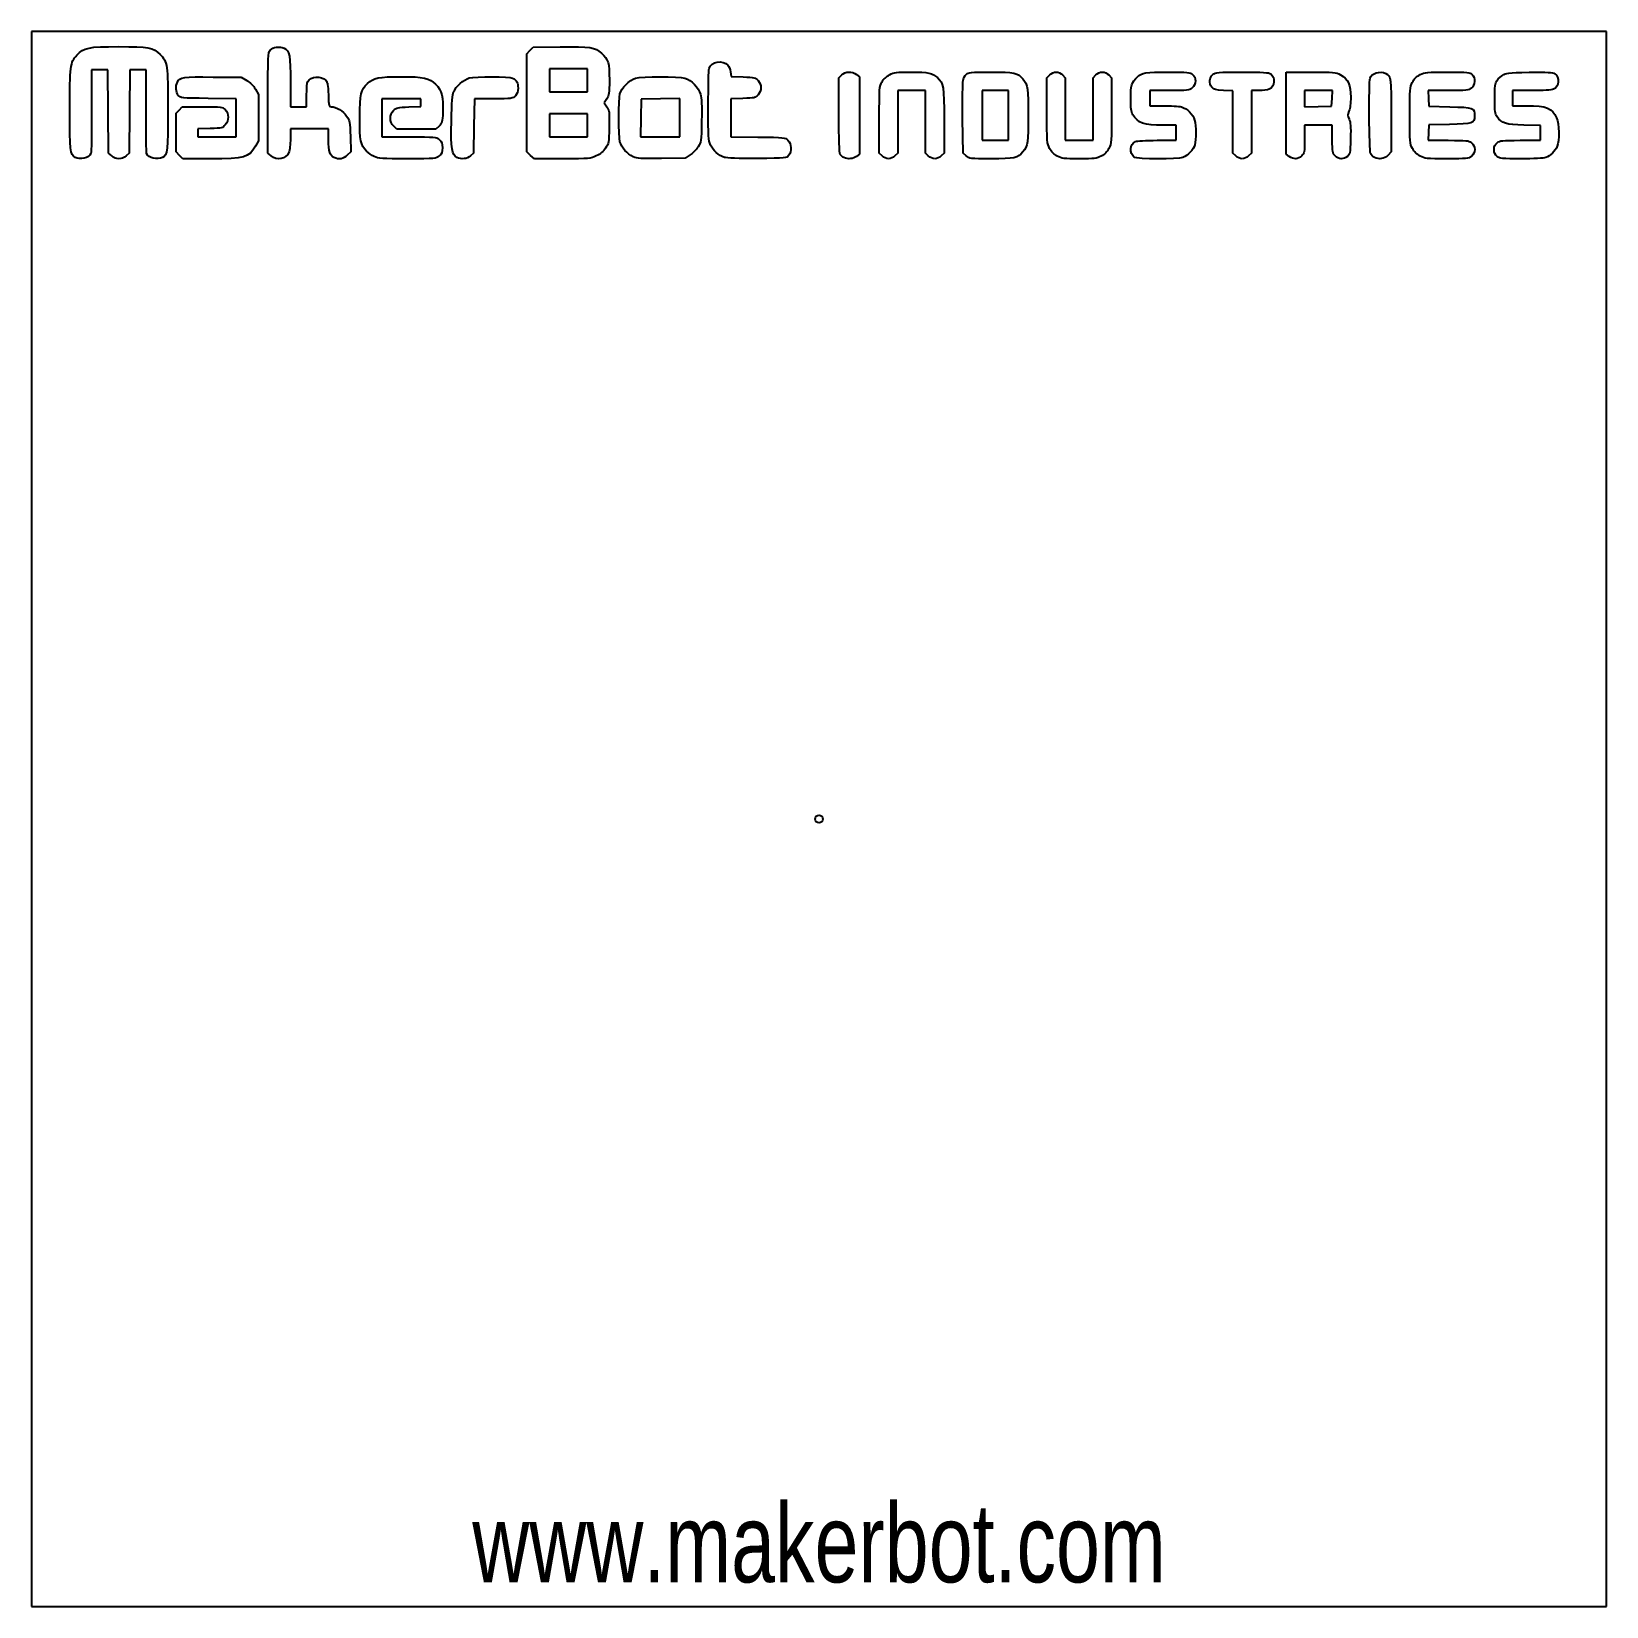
# Model space of a CAD drawing. Header units: millimetres. Extents: x 0 to 100, y 0 to 100.
import ezdxf

# ---------------------------------------------------------------- set-up
doc = ezdxf.new("R2010")
doc.units = ezdxf.units.MM
doc.layers.get('0').update_dxf_attribs({"linetype": 'CONTINUOUS', "lineweight": 25, "true_color": 0x000000})
doc.layers.add('Text', color=4, linetype='CONTINUOUS', true_color=0x00ffff)
doc.styles.get("Standard").update_dxf_attribs({"font": 'txt', "width": 0.75})

msp = doc.modelspace()

# ---------------------------------------------------------------- linework, layer by layer
for p, q in [((100, 100), (0, 100)), ((0, 100), (0, 0)), ((100, 0), (100, 100)), ((0, 0), (100, 0))]:
    msp.add_line(p, q)
at = {"layer": 'Text'}
for p, q in [((31.85, 99), (33.57, 99.02)), ((31.45, 98.59), (31.65, 98.8)), ((31.45, 95.47), (31.45, 98.59)), ((31.65, 98.8), (31.85, 99)), ((4.33, 97.57), (3.82, 97.57)), ((3.82, 97.57), (3.82, 94.97)), ((4.84, 97.57), (4.33, 97.57)), ((4.86, 94.92), (4.84, 97.57)), ((6.25, 97.57), (6.23, 94.92)), ((6.76, 97.57), (6.25, 97.57)), ((7.27, 97.57), (6.76, 97.57)), ((7.27, 94.97), (7.27, 97.57)), ((11.53, 97.11), (13.32, 97.09)), ((13.32, 97.09), (13.67, 96.89)), ((34.09, 97.64), (32.88, 97.64)), ((32.88, 97.64), (32.88, 96.91)), ((35.3, 97.64), (34.09, 97.64)), ((35.3, 96.91), (35.3, 97.64)), ((44.38, 97.43), (44.42, 97.14)), ((44.42, 97.14), (45.18, 97.12)), ((51.26, 97.06), (51.44, 97.24)), ((51.26, 94.71), (51.26, 97.06)), ((52.39, 97.27), (52.58, 97.12)), ((52.58, 97.12), (52.58, 94.67)), ((64.47, 97.06), (64.65, 97.24)), ((64.47, 94.98), (64.47, 97.06)), ((65.46, 97.24), (65.64, 97.06)), ((65.64, 97.06), (65.64, 95.08)), ((67.4, 97.06), (67.58, 97.24)), ((67.4, 95.08), (67.4, 97.06)), ((68.4, 97.24), (68.58, 97.06)), ((68.58, 97.06), (68.58, 94.98)), ((79.66, 94.82), (79.66, 97.42)), ((79.66, 97.42), (81.22, 97.42)), ((14.22, 96.34), (14.42, 95.99)), ((16.44, 96.74), (16.44, 95.22)), ((32.88, 96.91), (32.88, 96.17)), ((32.88, 96.17), (34.09, 96.17)), ((34.09, 96.17), (35.3, 96.17)), ((35.3, 96.17), (35.3, 96.91)), ((35.3, 96.91), (35.3, 96.91)), ((55.88, 96.25), (55, 96.25)), ((55, 96.25), (55, 94.26)), ((56.76, 96.25), (55.88, 96.25)), ((56.76, 94.26), (56.76, 96.25)), ((61.2, 96.25), (60.36, 96.25)), ((60.36, 96.25), (60.36, 94.67)), ((62.04, 96.25), (61.2, 96.25)), ((62.04, 94.67), (62.04, 96.25)), ((72.24, 96.25), (71, 96.25)), ((71, 96.25), (71, 95.77)), ((76.28, 96.23), (75.69, 96.26)), ((76.28, 94.26), (76.28, 96.23)), ((77.93, 96.25), (77.45, 96.25)), ((77.45, 96.25), (77.45, 94.26)), ((81.71, 96.25), (80.83, 96.25)), ((80.83, 96.25), (80.83, 95.73)), ((82.6, 96.25), (81.71, 96.25)), ((82.58, 95.75), (82.6, 96.25)), ((89.95, 96.25), (88.67, 96.25)), ((88.67, 96.25), (88.7, 95.75)), ((95.24, 96.25), (94.04, 96.25)), ((94.04, 96.25), (94.04, 95.77)), ((9.18, 94.81), (9.37, 95.01)), ((9.37, 95.01), (9.57, 95.22)), ((9.57, 95.22), (10.84, 95.22)), ((12.99, 95.73), (11.22, 95.75)), ((12.99, 94.52), (12.99, 95.73)), ((14.42, 95.99), (14.42, 94.52)), ((15.01, 92.27), (15.01, 95.46)), ((16.44, 95.22), (16.95, 95.22)), ((16.95, 95.22), (17.47, 95.22)), ((17.47, 95.22), (17.47, 95.96)), ((23.48, 95.73), (22.24, 95.73)), ((22.24, 95.73), (22.24, 94.52)), ((24.73, 95.73), (23.48, 95.73)), ((23.96, 95.21), (24.73, 95.23)), ((24.73, 95.48), (24.73, 95.73)), ((24.73, 95.23), (24.73, 95.48)), ((28.12, 95.73), (28.09, 94)), ((29.33, 95.73), (28.12, 95.73)), ((31.45, 92.35), (31.45, 95.47)), ((36.52, 95.73), (36.36, 95.48)), ((36.36, 95.48), (36.53, 95.22)), ((38.71, 95.7), (38.69, 94.51)), ((39.94, 95.72), (38.71, 95.7)), ((41.17, 95.74), (39.94, 95.72)), ((41.17, 94.53), (41.17, 95.74)), ((45.17, 95.75), (44.4, 95.72)), ((44.4, 95.72), (44.4, 94.52)), ((65.64, 95.08), (65.64, 93.09)), ((67.4, 93.09), (67.4, 95.08)), ((71, 95.77), (71, 95.29)), ((71, 95.29), (71.86, 95.29)), ((80.83, 95.73), (80.83, 95.22)), ((80.83, 95.22), (81.69, 95.24)), ((81.69, 95.24), (82.55, 95.26)), ((82.55, 95.26), (82.58, 95.75)), ((82.58, 95.75), (82.58, 95.75)), ((88.7, 95.75), (88.72, 95.26)), ((88.72, 95.26), (90.06, 95.22)), ((94.04, 95.77), (94.04, 95.29)), ((94.04, 95.29), (94.94, 95.29)), ((4.88, 92.27), (4.86, 94.92)), ((6.23, 94.92), (6.2, 92.27)), ((9.18, 93.58), (9.18, 94.81)), ((12.99, 93.31), (12.99, 94.52)), ((14.42, 94.52), (14.42, 93.06)), ((22.24, 94.52), (22.24, 93.31)), ((28.09, 94), (28.07, 92.27)), ((34.09, 94.78), (32.88, 94.78)), ((32.88, 94.78), (32.88, 94.05)), ((32.88, 94.05), (32.88, 93.31)), ((35.3, 94.78), (34.09, 94.78)), ((35.3, 94.05), (35.3, 94.78)), ((35.3, 93.31), (35.3, 94.05)), ((35.3, 94.05), (35.3, 94.05)), ((38.69, 94.51), (38.67, 93.31)), ((41.17, 93.31), (41.17, 94.53)), ((41.17, 94.53), (41.17, 94.53)), ((44.4, 94.52), (44.4, 93.32)), ((52.58, 94.67), (52.58, 92.22)), ((53.83, 92.28), (53.83, 94.39)), ((55, 94.26), (55, 92.28)), ((56.76, 92.28), (56.76, 94.26)), ((57.94, 94.34), (57.94, 92.28)), ((59.15, 92.27), (59.12, 94.46)), ((60.36, 94.67), (60.36, 93.09)), ((62.04, 93.09), (62.04, 94.67)), ((62.04, 94.67), (62.04, 94.67)), ((72.68, 94.05), (71.86, 94.05)), ((72.68, 93.57), (72.68, 94.05)), ((76.28, 92.28), (76.28, 94.26)), ((77.45, 94.26), (77.45, 92.28)), ((79.66, 92.22), (79.66, 94.82)), ((81.71, 94.05), (80.83, 94.05)), ((80.83, 94.05), (80.83, 93.16)), ((82.59, 94.05), (81.71, 94.05)), ((82.59, 93.16), (82.59, 94.05)), ((86.33, 94.62), (86.33, 92.35)), ((88.72, 94.08), (88.7, 93.59)), ((90.03, 94.1), (88.72, 94.08)), ((95.8, 94.03), (94.75, 94.06)), ((95.8, 93.56), (95.8, 94.03)), ((9.18, 92.35), (9.18, 93.58)), ((11.35, 93.84), (10.57, 93.81)), ((10.57, 93.81), (10.57, 93.56)), ((10.57, 93.56), (10.57, 93.31)), ((10.57, 93.31), (11.78, 93.31)), ((11.78, 93.31), (12.99, 93.31)), ((14.42, 93.06), (14.22, 92.71)), ((17.65, 93.83), (16.44, 93.83)), ((16.44, 93.83), (16.44, 93.2)), ((18.86, 93.83), (17.65, 93.83)), ((18.86, 93.13), (18.86, 93.83)), ((20.25, 93.34), (20.27, 92.36)), ((22.24, 93.31), (23.96, 93.31)), ((23.19, 93.79), (23, 93.98)), ((24.44, 93.79), (23.19, 93.79)), ((25.68, 93.79), (24.44, 93.79)), ((25.89, 93.99), (25.68, 93.79)), ((32.88, 93.31), (34.09, 93.31)), ((34.09, 93.31), (35.3, 93.31)), ((38.67, 93.31), (39.92, 93.31)), ((39.92, 93.31), (41.17, 93.31)), ((44.4, 93.32), (46.12, 93.3)), ((60.36, 93.09), (61.2, 93.09)), ((61.2, 93.09), (62.04, 93.09)), ((65.64, 93.09), (66.52, 93.09)), ((66.52, 93.09), (67.4, 93.09)), ((71.48, 93.09), (72.68, 93.09)), ((72.68, 93.09), (72.68, 93.57)), ((88.7, 93.59), (88.67, 93.09)), ((88.67, 93.09), (89.95, 93.09)), ((94.52, 93.09), (95.8, 93.09)), ((95.8, 93.09), (95.8, 93.56)), ((2.77, 92), (2.77, 92)), ((5.09, 92.1), (4.88, 92.27)), ((6.2, 92.27), (6, 92.1)), ((9.39, 92.13), (9.18, 92.35)), ((9.61, 91.92), (9.39, 92.13)), ((9.39, 92.13), (9.39, 92.13)), ((15.22, 92.1), (15.01, 92.27)), ((15.22, 92.1), (15.22, 92.1)), ((20.27, 92.36), (20.05, 92.14)), ((21.76, 92.06), (21.76, 92.06)), ((27.01, 92.01), (27.01, 92.01)), ((28.07, 92.27), (27.87, 92.1)), ((31.69, 92.13), (31.45, 92.35)), ((31.93, 91.92), (31.69, 92.13)), ((31.69, 92.13), (31.69, 92.13)), ((38.2, 92.05), (38.2, 92.05)), ((41.82, 92.16), (41.51, 91.96)), ((43.99, 92.01), (43.99, 92.01)), ((52.58, 92.22), (52.39, 92.07)), ((54.01, 92.1), (53.83, 92.28)), ((54.01, 92.1), (54.01, 92.1)), ((55, 92.28), (54.82, 92.1)), ((56.94, 92.1), (56.76, 92.28)), ((57.94, 92.28), (57.76, 92.1)), ((59.35, 92.1), (59.15, 92.27)), ((59.35, 92.1), (59.35, 92.1)), ((65.12, 92.09), (65.12, 92.09)), ((70.02, 92.01), (70.02, 92.01)), ((76.46, 92.1), (76.28, 92.28)), ((76.46, 92.1), (76.46, 92.1)), ((77.45, 92.28), (77.27, 92.1)), ((79.85, 92.07), (79.66, 92.22)), ((79.85, 92.07), (79.85, 92.07)), ((85.26, 92), (85.26, 92)), ((86.33, 92.35), (86.12, 92.13)), ((88.16, 92.09), (88.16, 92.09)), ((93.06, 92.07), (93.06, 92.07)), ((11.36, 91.92), (9.61, 91.92)), ((33.71, 91.92), (31.93, 91.92)), ((41.51, 91.96), (40, 91.94)), ((51.57, 91.99), (51.57, 91.99))]:
    msp.add_line(p, q, dxfattribs=at)
msp.add_circle((50, 50), 0.25, dxfattribs=at)
for points in [[(2.88, 98.5), (3.33, 98.98), (3.6, 99.04), (5.55, 99.04)], [(5.55, 99.04), (7.42, 99.04), (7.72, 98.98), (8.16, 98.55)], [(15.15, 98.81), (15.34, 99.02), (15.74, 99.08), (16.04, 98.94)], [(33.57, 99.02), (35.51, 99.05), (35.75, 99.01), (36.18, 98.63)], [(2.43, 94.99), (2.43, 97.8), (2.46, 98.03), (2.88, 98.5)], [(8.16, 98.55), (8.64, 98.08), (8.66, 97.89), (8.66, 95.06)], [(15.01, 95.46), (15.01, 98.49), (15.02, 98.66), (15.15, 98.81)], [(16.04, 98.94), (16.39, 98.77), (16.44, 98.51), (16.44, 96.74)], [(36.18, 98.63), (36.63, 98.22), (36.69, 98.01), (36.69, 96.93)], [(43.02, 97.66), (43.14, 98.08), (43.9, 98.21), (44.21, 97.87)], [(9.26, 96.79), (9.41, 97.11), (9.61, 97.14), (11.53, 97.11)], [(17.54, 96.83), (17.72, 97.16), (18.41, 97.2), (18.69, 96.9)], [(21.33, 96.7), (21.71, 97.06), (22.06, 97.13), (23.42, 97.13)], [(23.42, 97.13), (24.94, 97.13), (25.24, 97.06), (25.66, 96.65)], [(26.8, 96.17), (26.95, 96.52), (27.44, 96.95), (27.79, 97.05)], [(27.79, 97.05), (28.18, 97.16), (30.35, 97.15), (30.55, 97.04)], [(30.55, 97.04), (30.81, 96.91), (30.89, 96.75), (30.89, 96.41)], [(37.36, 96.05), (37.46, 96.42), (37.96, 96.92), (38.35, 97.04)], [(38.35, 97.04), (38.76, 97.16), (41.08, 97.16), (41.49, 97.04)], [(41.49, 97.04), (41.9, 96.92), (42.36, 96.44), (42.48, 96.02)], [(42.97, 95.29), (42.97, 96.48), (42.99, 97.55), (43.02, 97.66)], [(44.21, 97.87), (44.28, 97.79), (44.35, 97.6), (44.38, 97.43)], [(45.18, 97.12), (45.92, 97.09), (45.96, 97.08), (46.13, 96.89)], [(51.44, 97.24), (51.67, 97.47), (52.11, 97.49), (52.39, 97.27)], [(53.99, 96.79), (54.09, 96.97), (54.28, 97.14), (54.48, 97.25)], [(54.48, 97.25), (54.77, 97.41), (54.9, 97.42), (55.85, 97.42)], [(55.85, 97.42), (56.97, 97.42), (57.19, 97.38), (57.52, 97.07)], [(57.52, 97.07), (57.92, 96.7), (57.94, 96.58), (57.94, 94.34)], [(59.15, 96.89), (59.17, 97.02), (59.26, 97.19), (59.35, 97.28)], [(59.35, 97.28), (59.49, 97.41), (59.61, 97.42), (60.89, 97.42)], [(60.89, 97.42), (62.42, 97.42), (62.62, 97.38), (62.94, 96.99)], [(64.65, 97.24), (64.76, 97.36), (64.91, 97.42), (65.05, 97.42)], [(65.05, 97.42), (65.2, 97.42), (65.35, 97.36), (65.46, 97.24)], [(67.58, 97.24), (67.69, 97.36), (67.85, 97.42), (67.99, 97.42)], [(67.99, 97.42), (68.13, 97.42), (68.28, 97.36), (68.4, 97.24)], [(69.79, 95.73), (69.79, 96.56), (69.86, 96.79), (70.2, 97.11)], [(70.2, 97.11), (70.5, 97.38), (70.74, 97.42), (72.17, 97.42)], [(72.17, 97.42), (73.41, 97.42), (73.57, 97.41), (73.72, 97.28)], [(73.72, 97.28), (73.97, 97.08), (73.95, 96.65), (73.69, 96.42)], [(74.95, 96.46), (74.75, 96.71), (74.77, 97.08), (75.01, 97.27)], [(75.01, 97.27), (75.19, 97.41), (75.29, 97.42), (76.86, 97.42)], [(76.86, 97.42), (78.21, 97.42), (78.55, 97.4), (78.68, 97.31)], [(78.68, 97.31), (79, 97.08), (78.95, 96.5), (78.58, 96.33)], [(81.22, 97.42), (82.71, 97.42), (82.8, 97.41), (83.11, 97.25)], [(83.11, 97.25), (83.59, 97), (83.76, 96.61), (83.76, 95.83)], [(85.02, 92.26), (84.93, 92.45), (84.9, 96.73), (84.99, 97.04)], [(84.99, 97.04), (85.07, 97.35), (85.61, 97.51), (85.99, 97.34)], [(85.99, 97.34), (86.31, 97.19), (86.33, 97.03), (86.33, 94.62)], [(87.67, 96.76), (87.79, 97), (87.93, 97.14), (88.16, 97.26)], [(88.16, 97.26), (88.47, 97.41), (88.59, 97.42), (89.91, 97.42)], [(89.91, 97.42), (91.22, 97.42), (91.33, 97.41), (91.47, 97.28)], [(91.47, 97.28), (91.69, 97.05), (91.67, 96.59), (91.42, 96.4)], [(92.9, 95.73), (92.9, 96.76), (92.94, 96.89), (93.41, 97.23)], [(93.41, 97.23), (93.59, 97.37), (93.73, 97.39), (95.08, 97.41)], [(95.08, 97.41), (96.29, 97.43), (96.57, 97.41), (96.71, 97.32)], [(96.71, 97.32), (97.05, 97.1), (97.01, 96.5), (96.63, 96.33)], [(9.32, 95.94), (9.16, 96.14), (9.13, 96.52), (9.26, 96.79)], [(13.67, 96.89), (13.89, 96.76), (14.09, 96.56), (14.22, 96.34)], [(17.47, 95.96), (17.47, 96.37), (17.5, 96.76), (17.54, 96.83)], [(18.69, 96.9), (18.8, 96.77), (18.83, 96.61), (18.85, 95.98)], [(20.84, 94.54), (20.85, 96.06), (20.9, 96.3), (21.33, 96.7)], [(25.66, 96.65), (26.04, 96.26), (26.15, 95.83), (26.12, 94.87)], [(26.66, 94.3), (26.68, 95.56), (26.71, 95.97), (26.8, 96.17)], [(30.89, 96.41), (30.9, 96.17), (30.85, 96.05), (30.72, 95.91)], [(36.69, 96.93), (36.69, 96.06), (36.68, 95.95), (36.52, 95.73)], [(37.36, 93), (37.26, 93.36), (37.26, 95.69), (37.36, 96.05)], [(42.48, 96.02), (42.55, 95.79), (42.57, 95.27), (42.55, 94.33)], [(46.13, 96.89), (46.24, 96.76), (46.31, 96.59), (46.31, 96.43)], [(46.31, 96.43), (46.31, 96.27), (46.24, 96.11), (46.13, 95.98)], [(53.83, 94.39), (53.83, 96.44), (53.83, 96.51), (53.99, 96.79)], [(59.12, 94.46), (59.11, 95.67), (59.12, 96.76), (59.15, 96.89)], [(62.94, 96.99), (63.25, 96.63), (63.29, 96.33), (63.29, 94.67)], [(73.69, 96.42), (73.49, 96.25), (73.44, 96.25), (72.24, 96.25)], [(75.69, 96.26), (75.17, 96.28), (75.07, 96.31), (74.95, 96.46)], [(78.58, 96.33), (78.48, 96.29), (78.19, 96.25), (77.93, 96.25)], [(87.51, 94.67), (87.51, 96.36), (87.51, 96.45), (87.67, 96.76)], [(91.42, 96.4), (91.24, 96.26), (91.13, 96.25), (89.95, 96.25)], [(96.63, 96.33), (96.52, 96.28), (95.99, 96.25), (95.24, 96.25)], [(8.66, 95.06), (8.66, 92.42), (8.63, 92.17), (8.31, 92)], [(11.22, 95.75), (9.47, 95.77), (9.46, 95.77), (9.32, 95.94)], [(10.84, 95.22), (12.1, 95.22), (12.12, 95.22), (12.3, 95.04)], [(12.3, 95.04), (12.54, 94.79), (12.55, 94.35), (12.3, 94.07)], [(18.85, 95.98), (18.87, 95.26), (18.88, 95.22), (19.03, 95.22)], [(19.03, 95.22), (19.35, 95.22), (19.8, 94.94), (20.01, 94.63)], [(22.99, 94.98), (23.18, 95.17), (23.24, 95.19), (23.96, 95.21)], [(30.72, 95.91), (30.54, 95.74), (30.51, 95.73), (29.33, 95.73)], [(36.53, 95.22), (36.69, 94.98), (36.7, 94.92), (36.68, 93.93)], [(43.12, 92.79), (42.97, 93.11), (42.97, 93.24), (42.97, 95.29)], [(46.13, 95.98), (45.96, 95.78), (45.92, 95.77), (45.17, 95.75)], [(69.93, 94.71), (69.81, 94.92), (69.79, 95.09), (69.79, 95.73)], [(71.86, 95.29), (72.33, 95.29), (72.85, 95.26), (73.01, 95.21)], [(73.01, 95.21), (73.38, 95.11), (73.75, 94.74), (73.85, 94.37)], [(83.76, 95.83), (83.76, 95.45), (83.72, 95.12), (83.65, 94.95)], [(90.06, 95.22), (91.57, 95.18), (91.62, 95.16), (91.62, 94.63)], [(93.05, 94.58), (92.92, 94.77), (92.9, 94.89), (92.9, 95.73)], [(94.94, 95.29), (96.19, 95.29), (96.55, 95.14), (96.83, 94.52)], [(2.77, 92), (2.46, 92.18), (2.43, 92.44), (2.43, 94.99)], [(3.82, 94.97), (3.82, 93.54), (3.8, 92.32), (3.77, 92.25)], [(7.31, 92.25), (7.29, 92.32), (7.27, 93.54), (7.27, 94.97)], [(12.3, 94.07), (12.13, 93.87), (12.09, 93.86), (11.35, 93.84)], [(20.01, 94.63), (20.21, 94.33), (20.22, 94.27), (20.25, 93.34)], [(21.27, 92.4), (20.89, 92.81), (20.84, 93.04), (20.84, 94.54)], [(23, 93.98), (22.72, 94.26), (22.72, 94.71), (22.99, 94.98)], [(26.12, 94.87), (26.09, 94.25), (26.07, 94.18), (25.89, 93.99)], [(27.01, 92.01), (26.68, 92.18), (26.63, 92.52), (26.66, 94.3)], [(42.55, 94.33), (42.53, 92.99), (42.52, 92.97), (42.32, 92.67)], [(51.34, 92.2), (51.29, 92.3), (51.26, 93.18), (51.26, 94.71)], [(63.29, 94.67), (63.29, 93.01), (63.25, 92.71), (62.94, 92.35)], [(64.64, 92.58), (64.47, 92.89), (64.47, 92.95), (64.47, 94.98)], [(68.58, 94.98), (68.58, 92.97), (68.57, 92.89), (68.41, 92.58)], [(71.86, 94.05), (70.62, 94.05), (70.25, 94.18), (69.93, 94.71)], [(73.85, 94.37), (73.95, 94.01), (73.96, 93.14), (73.86, 92.8)], [(83.65, 94.95), (83.55, 94.71), (83.55, 94.66), (83.66, 94.43)], [(83.66, 94.43), (83.75, 94.23), (83.77, 93.99), (83.75, 93.19)], [(87.68, 92.58), (87.51, 92.88), (87.51, 92.96), (87.51, 94.67)], [(91.62, 94.63), (91.62, 94.16), (91.52, 94.13), (90.03, 94.1)], [(94.75, 94.06), (93.61, 94.09), (93.37, 94.16), (93.05, 94.58)], [(96.83, 94.52), (97, 94.16), (97.02, 93.06), (96.87, 92.71)], [(16.44, 93.2), (16.44, 92.82), (16.4, 92.47), (16.33, 92.32)], [(19.2, 92), (18.94, 92.12), (18.86, 92.37), (18.86, 93.13)], [(23.96, 93.31), (25.67, 93.31), (25.68, 93.31), (25.88, 93.14)], [(25.88, 93.14), (26.05, 92.99), (26.09, 92.9), (26.09, 92.62)], [(36.68, 93.93), (36.66, 92.93), (36.65, 92.89), (36.45, 92.59)], [(46.12, 93.3), (47.82, 93.28), (47.84, 93.27), (48.02, 93.1)], [(48.02, 93.1), (48.26, 92.87), (48.29, 92.39), (48.07, 92.13)], [(70.02, 92.01), (69.7, 92.26), (69.73, 92.85), (70.09, 93.01)], [(70.09, 93.01), (70.2, 93.06), (70.73, 93.09), (71.48, 93.09)], [(80.83, 93.16), (80.83, 92.32), (80.82, 92.27), (80.65, 92.1)], [(82.77, 92.1), (82.6, 92.27), (82.59, 92.32), (82.59, 93.16)], [(83.75, 93.19), (83.73, 92.25), (83.72, 92.19), (83.55, 92.06)], [(89.95, 93.09), (91.13, 93.09), (91.24, 93.08), (91.42, 92.94)], [(93.06, 92.94), (93.24, 93.08), (93.35, 93.09), (94.52, 93.09)], [(3.77, 92.25), (3.67, 91.98), (3.06, 91.83), (2.77, 92)], [(6, 92.1), (5.73, 91.86), (5.36, 91.86), (5.09, 92.1)], [(8.31, 92), (8, 91.83), (7.42, 91.98), (7.31, 92.25)], [(14.22, 92.71), (13.79, 91.99), (13.55, 91.92), (11.36, 91.92)], [(16.33, 92.32), (16.16, 91.9), (15.58, 91.78), (15.22, 92.1)], [(20.05, 92.14), (19.81, 91.9), (19.52, 91.85), (19.2, 92)], [(21.76, 92.06), (21.6, 92.13), (21.38, 92.29), (21.27, 92.4)], [(23.87, 91.92), (22.26, 91.92), (22.02, 91.94), (21.76, 92.06)], [(25.88, 92.1), (25.68, 91.92), (25.68, 91.92), (23.87, 91.92)], [(26.09, 92.62), (26.09, 92.33), (26.05, 92.24), (25.88, 92.1)], [(27.87, 92.1), (27.64, 91.9), (27.3, 91.87), (27.01, 92.01)], [(35.86, 92.1), (35.49, 91.92), (35.47, 91.92), (33.71, 91.92)], [(36.45, 92.59), (36.32, 92.4), (36.1, 92.22), (35.86, 92.1)], [(38.2, 92.05), (37.83, 92.22), (37.46, 92.64), (37.36, 93)], [(40, 91.94), (38.66, 91.92), (38.46, 91.93), (38.2, 92.05)], [(42.32, 92.67), (42.21, 92.5), (41.98, 92.27), (41.82, 92.16)], [(43.99, 92.01), (43.62, 92.14), (43.29, 92.44), (43.12, 92.79)], [(46.07, 91.94), (44.9, 91.93), (44.13, 91.96), (43.99, 92.01)], [(48.07, 92.13), (47.93, 91.96), (47.93, 91.96), (46.07, 91.94)], [(51.57, 91.99), (51.49, 92.03), (51.38, 92.12), (51.34, 92.2)], [(52.39, 92.07), (52.18, 91.91), (51.85, 91.88), (51.57, 91.99)], [(54.41, 91.92), (54.27, 91.92), (54.12, 91.99), (54.01, 92.1)], [(54.82, 92.1), (54.71, 91.99), (54.56, 91.92), (54.41, 91.92)], [(57.35, 91.92), (57.21, 91.92), (57.06, 91.99), (56.94, 92.1)], [(57.76, 92.1), (57.64, 91.99), (57.49, 91.92), (57.35, 91.92)], [(60.91, 91.92), (59.59, 91.92), (59.55, 91.92), (59.35, 92.1)], [(62.94, 92.35), (62.62, 91.96), (62.42, 91.92), (60.91, 91.92)], [(65.12, 92.09), (64.91, 92.2), (64.75, 92.36), (64.64, 92.58)], [(66.52, 91.92), (65.54, 91.92), (65.42, 91.93), (65.12, 92.09)], [(67.92, 92.09), (67.63, 91.93), (67.5, 91.92), (66.52, 91.92)], [(68.41, 92.58), (68.29, 92.35), (68.15, 92.21), (67.92, 92.09)], [(73.1, 92), (72.8, 91.88), (70.18, 91.89), (70.02, 92.01)], [(73.86, 92.8), (73.78, 92.5), (73.41, 92.11), (73.1, 92)], [(76.87, 91.92), (76.72, 91.92), (76.57, 91.99), (76.46, 92.1)], [(77.27, 92.1), (77.16, 91.99), (77.01, 91.92), (76.87, 91.92)], [(80.65, 92.1), (80.43, 91.88), (80.11, 91.86), (79.85, 92.07)], [(83.55, 92.06), (83.31, 91.86), (82.99, 91.88), (82.77, 92.1)], [(85.26, 92), (85.17, 92.05), (85.07, 92.16), (85.02, 92.26)], [(86.12, 92.13), (85.89, 91.9), (85.57, 91.86), (85.26, 92)], [(88.16, 92.09), (87.95, 92.2), (87.79, 92.36), (87.68, 92.58)], [(89.86, 91.92), (88.57, 91.92), (88.46, 91.93), (88.16, 92.09)], [(91.42, 92.07), (91.24, 91.93), (91.13, 91.92), (89.86, 91.92)], [(91.42, 92.94), (91.7, 92.73), (91.7, 92.29), (91.42, 92.07)], [(92.86, 92.51), (92.86, 92.72), (92.91, 92.82), (93.06, 92.94)], [(93.06, 92.07), (92.91, 92.19), (92.86, 92.29), (92.86, 92.51)], [(94.59, 91.92), (93.35, 91.92), (93.24, 91.93), (93.06, 92.07)], [(96.87, 92.71), (96.75, 92.42), (96.42, 92.1), (96.14, 92)], [(96.14, 92), (96.02, 91.95), (95.36, 91.92), (94.59, 91.92)]]:
    msp.add_open_spline(points, degree=3, dxfattribs=at)

# ---------------------------------------------------------------- texts
at = {"layer": 'Text', "insert": (50, 4), "char_height": 5, "width": 100, "attachment_point": 5}
msp.add_mtext('www.makerbot.com', dxfattribs=at)

doc.saveas('drawing.dxf')
